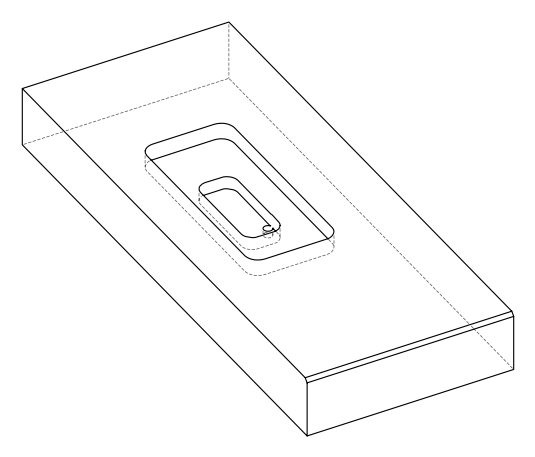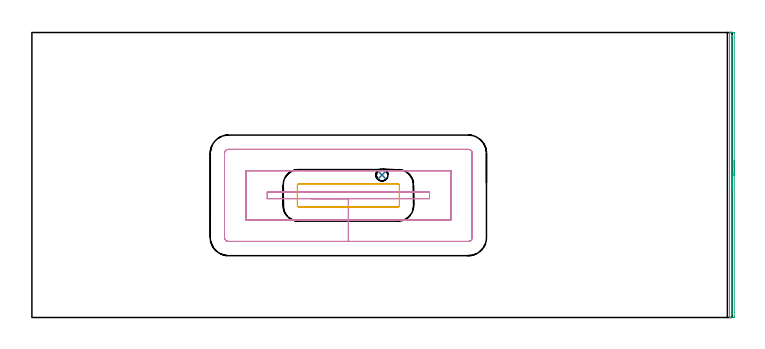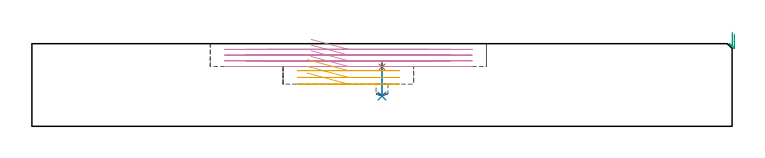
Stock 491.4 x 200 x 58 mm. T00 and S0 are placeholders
(PLAN: 5 operations, 3 tool changes, 14.1 min)
(1 SPOT_DRILL | STEP1POCKET | NXT0321_9005460120000 | 0.03 min | 1685 mm3)
(2 DRILL_BLIND_HOLE_INTO_CENTER | STEP1POCKET | NXT0301_055 | 0.1 min | 1120 mm3)
(3 AREA_MILL | FG_CHAMFER_SURFACE | UGT0205_001 | 3.34 min | 1089 mm3)
(4 MILL_RECTANGULAR_POCKET | POCKET_RECTANGULAR_STRAIGHT | UGT0201_104 | Follow Part, ap 5, ae 75% | 9.22 min | 258461 mm3)
(5 MILL_RECTANGULAR_POCKET_1 | POCKET_RECTANGULAR_STRAIGHT_1 | UGT0201_104 | Follow Part, ap 5, ae 75% | 1.42 min | 39155 mm3)
(TOOL NXT0321_9005460120000 | NC Spot Drill, 142deg, 12mm, Carbide, Uncoated | D12 PA142 FL30 Z2)
(TOOL NXT0301_055 | Carbide Drill 8.4mm [860.1-0840-042A1-MM 2214] | D8.4 PA140 FL61 Z2)
(TOOL UGT0205_001 | Chamfer Mill 20 x 3 x 45 deg. | D20 FL50 Z2)
(TOOL UGT0201_104 | End Mill 20 mm | D20 FL22 Z2)
(OP 1 SPOT_DRILL)
G17 G21 G94 G90
T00 M6
G54
G17 G0 G90 X245.7 Y100. S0 M3
G43 Z68. H0
G94 G81 G98 Z41.638 F250. R45.
G80
M5
M2
(OP 2 DRILL_BLIND_HOLE_INTO_CENTER)
G17 G21 G94 G90
T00 M6
G54
G17 G0 G90 X245.7 Y100. S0 M3
G43 Z68. H1
G94 G81 G98 Z21.2 F250. R44.
G80
M5
M2
(OP 3 AREA_MILL)
G17 G21 G94 G90
T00 M6
G54
G17 G0 G90 X492.9 Y110. S1061 M3
G43 Z68. H0
Z64.7
G94 G1 Y109.962 Z63.828 F250.
Y109.848 Z62.963
Y109.659 Z62.112
Y109.397 Z61.28
Y109.063 Z60.474
Y108.66 Z59.7
Y108.192 Z58.964
Y107.66 Z58.272
Y107.071 Z57.629
Y106.428 Z57.04
Y105.736 Z56.508
Y105. Z56.04
Y104.226 Z55.637
Y103.42 Z55.303
Y102.588 Z55.041
Y101.737 Z54.852
Y100.872 Z54.738
Y100. Z54.7
Y0.593
X492.898 Y0.319 Z54.702
X492.892 Y0.003 Z54.706
X492.848 Y0. Z54.75
X491.687 Z55.909
X491.111 Z56.488
X490.516 Z57.083
X490.183 Z57.416
X489.824 Z57.775
X489.71 Y0.002 Z57.882
X489.602 Y0.01 Z57.988
X489.6 Y0.147 Z58.
Y199.853
X489.602 Y199.99 Z57.988
X489.71 Y199.998 Z57.882
X489.824 Y200. Z57.775
X490.516 Z57.084
X491.111 Z56.488
X491.687 Z55.909
X491.975 Z55.622
X492.56 Z55.036
X492.848 Z54.75
X492.891 Y199.997 Z54.706
X492.9 Y199.68 Z54.7
Y100.
X491.486 Z56.114
X491.485 Y2.13 Z56.115
X491.484 Y2.057 Z56.116
X491.482 Y2.021 Z56.118
X491.48 Y2.011 Z56.12
X491.421 Y2.008 Z56.179
X491.18 Y2.002 Z56.42
X491.058 Y2.005 Z56.542
X491.035 Y2.009 Z56.565
X491.021 Y2.015 Z56.579
X491.02 Y2.041 Z56.58
X491.016 Y2.169 Z56.584
X491.015 Y2.376 Z56.585
X491.014 Y2.857 Z56.586
Y197.419
X491.016 Y197.624 Z56.584
X491.019 Y197.865 Z56.581
X491.021 Y197.977 Z56.579
X491.067 Y197.99 Z56.533
X491.321 Y197.998 Z56.279
X491.442 Y197.994 Z56.158
X491.465 Y197.991 Z56.135
X491.479 Y197.985 Z56.121
X491.48 Y197.959 Z56.12
X491.484 Y197.831 Z56.116
X491.485 Y197.624 Z56.115
X491.486 Y197.419 Z56.114
Y100.
Y99.128 Z56.152
Y98.264 Z56.266
Y97.412 Z56.455
Y96.58 Z56.717
Y95.774 Z57.051
Y95. Z57.454
Y94.264 Z57.923
Y93.572 Z58.454
Y92.929 Z59.043
Y92.34 Z59.686
Y91.809 Z60.378
Y91.34 Z61.114
Y90.937 Z61.888
Y90.603 Z62.694
Y90.341 Z63.526
Y90.152 Z64.378
Y90.038 Z65.243
Y90. Z66.114
G0 Z68.
M5
M2
(OP 4 MILL_RECTANGULAR_POCKET)
G17 G21 G94 G90
T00 M6
G54
G17 G0 G90 X195.976 Y83.4 S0 M3
G43 Z68. H0
Z61.
G94 G1 X222.1 Z54. F250.
X279. F500.
Y88.
X165.2
Y83.4
X222.1
Y68.4
X294.
Y103.
X150.2
Y68.4
X222.1
Y53.4
X306.3
G3 X309. Y56.1 R2.7
G1 Y115.3
G3 X306.3 Y118. R2.7
G1 X137.9
G3 X135.2 Y115.3 R2.7
G1 Y56.1
G3 X137.9 Y53.4 R2.7
G1 X222.1
X223.1
G0 X195.976 Y83.4 Z57.
G1 X222.1 Z50. F250.
X279. F500.
Y88.
X165.2
Y83.4
X222.1
Y68.4
X294.
Y103.
X150.2
Y68.4
X222.1
Y53.4
X306.3
G3 X309. Y56.1 R2.7
G1 Y115.3
G3 X306.3 Y118. R2.7
G1 X137.9
G3 X135.2 Y115.3 R2.7
G1 Y56.1
G3 X137.9 Y53.4 R2.7
G1 X222.1
X223.1
G0 X195.976 Y83.4 Z53.
G1 X222.1 Z46. F250.
X279. F500.
Y88.
X165.2
Y83.4
X222.1
Y68.4
X294.
Y103.
X150.2
Y68.4
X222.1
Y53.4
X306.3
G3 X309. Y56.1 R2.7
G1 Y115.3
G3 X306.3 Y118. R2.7
G1 X137.9
G3 X135.2 Y115.3 R2.7
G1 Y56.1
G3 X137.9 Y53.4 R2.7
G1 X222.1
X223.1
G0 X195.976 Y83.4 Z49.
G1 X222.1 Z42. F250.
X279. F500.
Y88.
X165.2
Y83.4
X222.1
Y68.4
X294.
Y103.
X150.2
Y68.4
X222.1
Y53.4
X306.3
G3 X309. Y56.1 R2.7
G1 Y115.3
G3 X306.3 Y118. R2.7
G1 X137.9
G3 X135.2 Y115.3 R2.7
G1 Y56.1
G3 X137.9 Y53.4 R2.7
G1 X222.1
X223.1
G0 Z68.
M5
M2
(OP 5 MILL_RECTANGULAR_POCKET_1)
G17 G21 G94 G90
T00 M6
G54
G17 G0 G90 X193.239 Y77.6 S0 M3
G43 Z68. H0
Z46.8
G94 G1 X222.1 Z39.067 F250.
X256.9 F500.
G3 X257.9 Y78.6 R1.
G1 Y92.8
G3 X256.9 Y93.8 R1.
G1 X187.3
G3 X186.3 Y92.8 R1.
G1 Y78.6
G3 X187.3 Y77.6 R1.
G1 X222.1
X223.1
G0 X193.239 Z42.067
G1 X222.1 Z34.333 F250.
X256.9 F500.
G3 X257.9 Y78.6 R1.
G1 Y92.8
G3 X256.9 Y93.8 R1.
G1 X187.3
G3 X186.3 Y92.8 R1.
G1 Y78.6
G3 X187.3 Y77.6 R1.
G1 X222.1
X223.1
G0 X193.239 Z37.333
G1 X222.1 Z29.6 F250.
X256.9 F500.
G3 X257.9 Y78.6 R1.
G1 Y92.8
G3 X256.9 Y93.8 R1.
G1 X187.3
G3 X186.3 Y92.8 R1.
G1 Y78.6
G3 X187.3 Y77.6 R1.
G1 X222.1
X223.1
G0 Z68.
M5
M2
